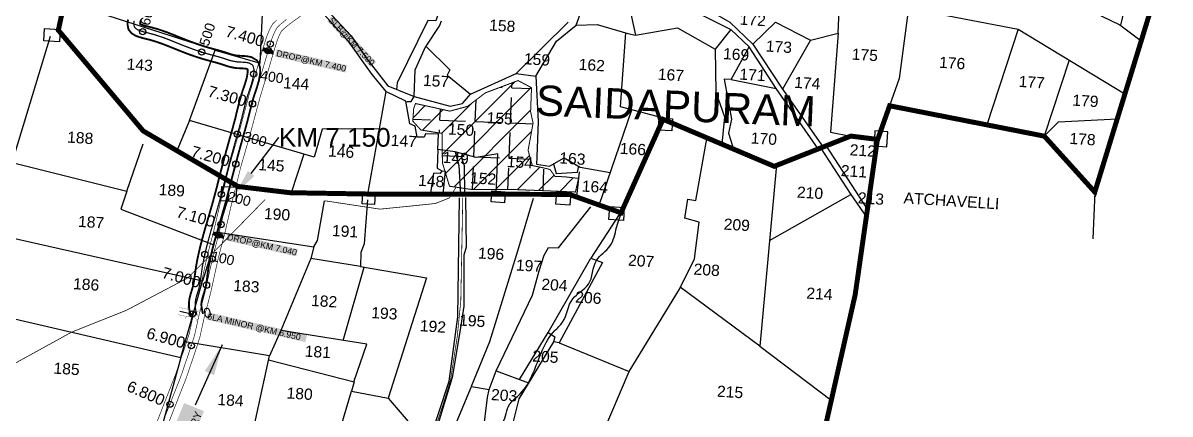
# Model space of a CAD drawing. Header units: inches. Extents: x 198958 to 218693, y 1596361 to 1611769.
# Drawn here: x 204642 to 206483, y 1603920 to 1604549 of the extents above; entities that cross this region are included whole.
import ezdxf
from ezdxf import colors
from ezdxf.entities.mleader import LeaderData, LeaderLine
from ezdxf.enums import TextEntityAlignment as Align
from ezdxf.math import Vec2, Vec3

# ---------------------------------------------------------------- set-up
doc = ezdxf.new("R2010")
doc.units = ezdxf.units.IN
doc.header["$LTSCALE"] = 15
doc.header["$MEASUREMENT"] = 0
doc.header["$PDMODE"] = 32
doc.header["$PDSIZE"] = 10
doc.linetypes.add('ACAD_ISO02W100', pattern=[15, 12, -3])
doc.linetypes.add('HIDDEN2', pattern=[0.1875, 0.125, -0.0625])
for name, color, linetype in [('CANAL1', 7, 'Continuous'), ('CHANAGE', 1, 'Continuous'), ('CSMark', 72, 'Continuous'), ('PLOTS', 7, 'Continuous'), ('PLOTS NO', 7, 'Continuous'), ('RE REMARKS', 7, 'Continuous'), ('ROAD', 1, 'Continuous'), ('ROADS', 1, 'Continuous'), ('STREAMS', 4, 'Continuous'), ('STRUCTURE', 5, 'Continuous'), ('text2', 7, 'Continuous'), ('VILLAGE BOUNDARY STONES', 1, 'Continuous'), ('VILLAGE BOUNDAY', 5, 'Continuous'), ('VILLAGE BOUNDRY', 5, 'Continuous'), ('VILLAGE STONES', 240, 'Continuous')]:
    doc.layers.add(name, color=color, linetype=linetype)
doc.styles.get("Standard").update_dxf_attribs({"font": 'arial.ttf'})
doc.dimstyles.get("Standard").update_dxf_attribs({"dimtxt": 0.18, "dimasz": 0.18, "dimexe": 0.18, "dimexo": 0.0625, "dimgap": 0.09, "dimtad": 0, "dimtih": 1, "dimtoh": 1, "dimdec": 4, "dimzin": 0, "dimdsep": 46, "dimtxsty": 'Standard', "dimcen": 0.09, "dimadec": 0, "dimazin": 0, "dimtfac": 1, "dimtdec": 4, "dimtofl": 0, "dimtmove": 0, "dimatfit": 3, "dimfxl": 1, "dimtolj": 1, "dimtzin": 0, "dimarcsym": 0})
pattern_1 = [(357.6886, (483021.567, 1736095.263), (2.283522, 56.574012), [41.178239, -15.44184]), (87.6886, (483021.567, 1736095.263), (-56.574012, 2.283522), [41.178239, -15.44184])]

# ---------------------------------------------------------------- blocks, each defined once
blk = doc.blocks.new('DROP')
h = blk.add_hatch()
h.set_pattern_fill('ANSI31', color=1, scale=10, angle=45)
h.set_pattern_definition([(90, (-324.4107, -25.7687), (-1.25, 0), [])])
h.paths.add_polyline_path([(-9.9, -4.3), (-13.8, 4.1), (13.8, 4.1), (10.2, -4.3)])
at = {"layer": 'STRUCTURE', "color": 5, "const_width": 0.49}
blk.add_lwpolyline([(-9.9, -4.3), (-13.8, 4.1), (13.8, 4.1), (10.2, -4.3), (-9.9, -4.3)], dxfattribs=at)
at = {"layer": 'STRUCTURE', "color": 5}
blk.add_circle((0, 0), 1.33, dxfattribs=at)
blk = doc.blocks.new('OT')
at = {"layer": 'STRUCTURE', "color": 190}
for points, const_width in [([(769775.2, 1706601.8), (769775.2, 1706597.8), (769769.2, 1706593.8), (769761.8, 1706593.8), (769754.4, 1706593.8), (769748.4, 1706597.8), (769748.4, 1706601.8)], 0.5), ([(769751.4, 1706595.8), (769729.4, 1706595.8)], 0.5), ([(769751.4, 1706579), (769729.4, 1706579)], 0.5), ([(769748.4, 1706573), (769748.4, 1706577), (769754.4, 1706581), (769761.8, 1706581), (769761.8, 1706581), (769761.8, 1706581), (769769.2, 1706581), (769775.2, 1706577), (769775.2, 1706573)], 0.5), ([(769761.8, 1706593.8), (769761.8, 1706581)], 2.5)]:
    blk.add_lwpolyline(points, dxfattribs=dict(at, const_width=const_width))
at = {"layer": 'STRUCTURE', "color": 0}
blk.add_circle((769761.8, 1706587.4), 1.87, dxfattribs=at)
blk.add_leader([(769732.6, 1706587.4), (769753.8, 1706587.4)], dimstyle='Standard', override={"dimasz": 10, "dimgap": 0.09, "dimtad": 0}, dxfattribs=at)

msp = doc.modelspace()

# ---------------------------------------------------------------- hatches: boundary and pattern name
at = {"layer": 'PLOTS NO'}
h = msp.add_hatch(dxfattribs=at)
h.set_pattern_fill('ANGLE', color=256, scale=8.105953, angle=-2.3114)
h.set_pattern_definition(pattern_1)
h.paths.add_polyline_path([(205269.2, 1604411.7), (205272.1, 1604419.2), (205327.3, 1604407), (205355.7, 1604414.7), (205384.1, 1604436.3), (205436.7, 1604456.1), (205458.2, 1604444.5), (205456.7, 1604406.1), (205460.7, 1604387.8), (205452.7, 1604344), (205459.5, 1604319.5), (205475.3, 1604316.3), (205487.9, 1604313.2), (205495.9, 1604302.1), (205511.2, 1604301.5), (205533.6, 1604298.9), (205528.6, 1604277), (205495, 1604278.4), (205431.1, 1604281), (205362, 1604281.1), (205326.6, 1604286.3), (205315.2, 1604324.1), (205314.7, 1604371.1), (205280.7, 1604376.7), (205267.7, 1604391)])
h = msp.add_hatch(dxfattribs=at)
h.set_pattern_fill('ANGLE', color=256, scale=8.105953, angle=-2.3114)
h.set_pattern_definition(pattern_1)
h.paths.add_polyline_path([(205269.2, 1604411.7), (205272.1, 1604419.2), (205327.3, 1604407), (205355.7, 1604414.7), (205384.1, 1604436.3), (205436.7, 1604456.1), (205458.2, 1604444.5), (205456.7, 1604406.1), (205460.7, 1604387.8), (205452.7, 1604344), (205459.5, 1604319.5), (205475.3, 1604316.3), (205487.9, 1604313.2), (205495.9, 1604302.1), (205511.2, 1604301.5), (205533.6, 1604298.9), (205528.6, 1604277), (205495, 1604278.4), (205431.1, 1604281), (205362, 1604281.1), (205326.6, 1604286.3), (205315.2, 1604324.1), (205314.7, 1604371.1), (205280.7, 1604376.7), (205267.7, 1604391)])
at = {"layer": 'ROAD'}
h = msp.add_hatch(dxfattribs=at)
h.set_pattern_fill('ANSI31', color=30, scale=200, angle=0.056305)
h.paths.add_polyline_path([(205269.2, 1604411.7), (205272.1, 1604419.2), (205327.3, 1604407), (205355.7, 1604414.7), (205384.1, 1604436.3), (205436.7, 1604456.1), (205458.2, 1604444.5), (205456.7, 1604406.1), (205460.7, 1604387.8), (205452.7, 1604344), (205459.5, 1604319.5), (205475.3, 1604316.3), (205487.9, 1604313.2), (205495.9, 1604302.1), (205511.2, 1604301.5), (205533.6, 1604298.9), (205528.6, 1604277), (205495, 1604278.4), (205431.1, 1604281), (205362, 1604281.1), (205326.6, 1604286.3), (205315.2, 1604324.1), (205314.7, 1604371.1), (205280.7, 1604376.7), (205267.7, 1604391)])

# ---------------------------------------------------------------- linework, layer by layer
at = {"layer": 'CANAL1', "color": 200, "linetype": 'ByBlock', "ltscale": 40, "const_width": 3}
for points in [[(204911.7, 1604076.6), (204910.4, 1604081.9), (204909.3, 1604087.5), (204908.6, 1604093.4), (204908.5, 1604099.1), (204909.4, 1604105.8), (204910.8, 1604111.5), (204912.4, 1604116.8), (204913.9, 1604121.6), (204914.9, 1604125.2), (204916.2, 1604130.6), (204917, 1604135.2), (204917.6, 1604140), (204918.3, 1604145), (204918.8, 1604148.7), (204919.7, 1604155.3), (204920.6, 1604160.5), (204921.5, 1604165.6), (204922.5, 1604170.7), (204923.6, 1604175.8), (204924.7, 1604180.8), (204925.9, 1604185.9), (204927.1, 1604190.9), (204928.4, 1604195.9), (204929.7, 1604200.9), (204931.1, 1604205.9), (204932.4, 1604210.8), (204933.8, 1604215.8), (204935.2, 1604220.7), (204936.7, 1604225.6), (204938.1, 1604230.5), (204939.5, 1604235.4), (204941, 1604240.3), (204942.4, 1604245.2), (204943.8, 1604250.1), (204945.2, 1604254.9), (204946.6, 1604259.8), (204947.9, 1604264.6), (204949.6, 1604270.9), (204950.5, 1604274.3), (204951.8, 1604279.2), (204953.1, 1604284.1), (204954.3, 1604289), (204955.8, 1604295), (204956.8, 1604298.9), (204958.1, 1604303.8), (204959.3, 1604308.8), (204960.6, 1604313.7), (204961.9, 1604318.7), (204963.2, 1604323.6), (204964.5, 1604328.5), (204965.8, 1604333.4), (204967.2, 1604338.4), (204968.5, 1604343.3), (204969.9, 1604348.2), (204971.2, 1604353.1), (204972.6, 1604358), (204973.9, 1604362.9), (204975.3, 1604367.6), (204976.7, 1604372.7), (204978.1, 1604377.5), (204979.4, 1604382.4), (204980.7, 1604387.2), (204981.9, 1604391.5), (204983.3, 1604397), (204984.5, 1604402), (204985.7, 1604406.9), (204987, 1604412), (204988.2, 1604417), (204989.5, 1604422), (204990.9, 1604427), (204992.3, 1604432), (204993.8, 1604436.9), (204994.9, 1604440.4), (204997, 1604446.4), (204998.5, 1604450.9), (204999.9, 1604455.5), (205001.2, 1604460.1), (205001.8, 1604463), (205002.8, 1604469.7), (205002.8, 1604473.3), (205002.6, 1604474.2), (205001.6, 1604474.8), (204998.9, 1604475.3), (204993.9, 1604475.7), (204985.1, 1604476.1), (204981.6, 1604476.6), (204975.7, 1604477.7), (204970.3, 1604479.2), (204965.3, 1604480.8), (204958.8, 1604483), (204956.1, 1604483.8), (204951.5, 1604485.1), (204946.7, 1604486.4), (204941.7, 1604487.8), (204935.1, 1604489.6), (204931.6, 1604490.6), (204926.5, 1604492.2), (204921.4, 1604493.8), (204916.4, 1604495.5), (204911.5, 1604497.2), (204906.6, 1604499), (204901.8, 1604500.8), (204897, 1604502.7), (204892.3, 1604504.5), (204887, 1604506.7), (204883.2, 1604508.2), (204878.7, 1604510), (204874.3, 1604511.8), (204869.9, 1604513.5), (204865.4, 1604515.2), (204860.9, 1604516.8), (204856.3, 1604518.4), (204851.4, 1604519.9), (204846.4, 1604521.4), (204841.1, 1604522.7), (204835.2, 1604524.2), (204829, 1604525.9), (204822.6, 1604528.3), (204816.4, 1604532.2), (204811.6, 1604538.2), (204809.9, 1604546.9), (204810.9, 1604554.1)], [(204931.1, 1604081.2), (204930, 1604086.1), (204929.1, 1604090.6), (204928.6, 1604094.7), (204928.6, 1604097.9), (204929.1, 1604102.1), (204930.1, 1604106.3), (204931.5, 1604110.8), (204933.1, 1604115.8), (204934.3, 1604120.2), (204935.8, 1604126.7), (204936.7, 1604132.1), (204937.5, 1604137.4), (204938.1, 1604142.4), (204938.6, 1604145.9), (204939.5, 1604152.2), (204940.3, 1604157), (204941.2, 1604161.9), (204942.1, 1604166.7), (204943.1, 1604171.6), (204944.2, 1604176.4), (204945.3, 1604181.2), (204946.5, 1604186.1), (204947.8, 1604190.9), (204949, 1604195.8), (204950.3, 1604200.6), (204951.7, 1604205.5), (204953.1, 1604210.3), (204954.5, 1604215.2), (204955.9, 1604220), (204957.3, 1604224.9), (204958.7, 1604229.8), (204960.2, 1604234.7), (204961.6, 1604239.6), (204963, 1604244.5), (204964.4, 1604249.4), (204965.8, 1604254.4), (204967.2, 1604259.3), (204969, 1604265.7), (204969.9, 1604269.3), (204971.2, 1604274.2), (204972.4, 1604279.2), (204973.7, 1604284.1), (204975.2, 1604290.1), (204976.2, 1604294), (204977.4, 1604298.9), (204978.7, 1604303.8), (204980, 1604308.7), (204981.3, 1604313.6), (204982.5, 1604318.5), (204983.8, 1604323.4), (204985.2, 1604328.2), (204986.5, 1604333.1), (204987.8, 1604338), (204989.1, 1604342.9), (204990.5, 1604347.8), (204991.8, 1604352.7), (204993.2, 1604357.5), (204994.5, 1604362.2), (204995.9, 1604367.3), (204997.3, 1604372.2), (204998.7, 1604377.1), (205000, 1604382.1), (205001.2, 1604386.4), (205002.7, 1604392.1), (205003.9, 1604397.1), (205005.2, 1604402.1), (205006.4, 1604407.1), (205007.6, 1604412), (205008.9, 1604416.9), (205010.2, 1604421.7), (205011.5, 1604426.4), (205012.9, 1604430.9), (205013.9, 1604434.1), (205015.9, 1604440), (205017.5, 1604444.8), (205019.1, 1604449.9), (205020.6, 1604455.4), (205021.5, 1604459.3), (205022.8, 1604468.2), (205022.8, 1604475.5), (205021.1, 1604482.8), (205017.8, 1604488.4), (205008.8, 1604493.8), (205001.5, 1604495.2), (204995.2, 1604495.6), (204986.9, 1604496.1), (204984.8, 1604496.3), (204980.3, 1604497.2), (204976, 1604498.4), (204971.5, 1604499.8), (204964.9, 1604502), (204961.9, 1604502.9), (204956.9, 1604504.4), (204951.9, 1604505.7), (204947, 1604507.1), (204940.5, 1604508.8), (204937.3, 1604509.8), (204932.5, 1604511.2), (204927.7, 1604512.8), (204923, 1604514.4), (204918.2, 1604516.1), (204913.5, 1604517.8), (204908.9, 1604519.5), (204904.3, 1604521.3), (204899.7, 1604523.1), (204894.5, 1604525.2), (204890.7, 1604526.7), (204886.2, 1604528.6), (204881.7, 1604530.4), (204877.1, 1604532.2), (204872.4, 1604534), (204867.5, 1604535.7), (204862.5, 1604537.4), (204857.2, 1604539.1), (204851.7, 1604540.6), (204846, 1604542.1), (204840.2, 1604543.5), (204835.2, 1604544.9), (204831.6, 1604546.3), (204830.2, 1604547.1), (204830.2, 1604547.5), (204830.5, 1604550), (204831.7, 1604554.3)]]:
    msp.add_lwpolyline(points, dxfattribs=at)
at = {"layer": 'CANAL1', "color": 1, "linetype": 'HIDDEN2', "ltscale": 25, "const_width": 2}
msp.add_lwpolyline([(204921.4, 1604078.9), (204920.2, 1604084), (204919.2, 1604089), (204918.6, 1604094), (204918.5, 1604098.5), (204919.3, 1604104), (204920.5, 1604108.9), (204921.9, 1604113.8), (204923.5, 1604118.7), (204924.6, 1604122.7), (204926, 1604128.6), (204926.8, 1604133.7), (204927.5, 1604138.7), (204928.2, 1604143.7), (204928.7, 1604147.3), (204929.6, 1604153.8), (204930.4, 1604158.8), (204931.4, 1604163.7), (204932.3, 1604168.7), (204933.4, 1604173.7), (204934.5, 1604178.6), (204935.6, 1604183.6), (204936.8, 1604188.5), (204938.1, 1604193.4), (204939.4, 1604198.3), (204940.7, 1604203.2), (204942.1, 1604208.1), (204943.4, 1604213), (204944.8, 1604217.9), (204946.3, 1604222.8), (204947.7, 1604227.7), (204949.1, 1604232.6), (204950.6, 1604237.5), (204952, 1604242.4), (204953.4, 1604247.3), (204954.8, 1604252.2), (204956.2, 1604257.1), (204957.6, 1604262), (204959.3, 1604268.3), (204960.2, 1604271.8), (204961.5, 1604276.7), (204962.7, 1604281.7), (204964, 1604286.6), (204965.5, 1604292.6), (204966.5, 1604296.4), (204967.7, 1604301.3), (204969, 1604306.3), (204970.3, 1604311.2), (204971.6, 1604316.1), (204972.9, 1604321), (204974.2, 1604325.9), (204975.5, 1604330.8), (204976.8, 1604335.8), (204978.2, 1604340.7), (204979.5, 1604345.6), (204980.9, 1604350.4), (204982.2, 1604355.3), (204983.6, 1604360.2), (204984.9, 1604364.9), (204986.3, 1604370), (204987.7, 1604374.9), (204989, 1604379.7), (204990.4, 1604384.7), (204991.5, 1604389), (204993, 1604394.6), (204994.2, 1604399.5), (204995.4, 1604404.5), (204996.7, 1604409.5), (204997.9, 1604414.5), (204999.2, 1604419.4), (205000.5, 1604424.3), (205001.9, 1604429.2), (205003.3, 1604433.9), (205004.4, 1604437.2), (205006.4, 1604443.2), (205008, 1604447.9), (205009.5, 1604452.7), (205010.9, 1604457.8), (205011.6, 1604461.2), (205012.8, 1604468.9), (205012.8, 1604474.4), (205011.7, 1604479), (205010.5, 1604481.1), (205005.2, 1604484.3), (205000.2, 1604485.3), (204994.6, 1604485.6), (204986, 1604486.1), (204983.2, 1604486.5), (204978, 1604487.5), (204973.1, 1604488.8), (204968.4, 1604490.3), (204961.8, 1604492.5), (204959, 1604493.4), (204954.2, 1604494.8), (204949.3, 1604496.1), (204944.3, 1604497.4), (204937.8, 1604499.2), (204934.4, 1604500.2), (204929.5, 1604501.7), (204924.6, 1604503.3), (204919.7, 1604504.9), (204914.9, 1604506.6), (204910.1, 1604508.4), (204905.3, 1604510.2), (204900.6, 1604512), (204896, 1604513.8), (204890.7, 1604515.9), (204886.9, 1604517.5), (204882.4, 1604519.3), (204878, 1604521.1), (204873.5, 1604522.8), (204868.9, 1604524.6), (204864.2, 1604526.3), (204859.4, 1604527.9), (204854.3, 1604529.5), (204849, 1604531), (204843.6, 1604532.4), (204837.7, 1604533.8), (204832.1, 1604535.4), (204827.1, 1604537.3), (204823.2, 1604539.8), (204821, 1604542.5), (204820, 1604547.2), (204820.7, 1604552.1)], dxfattribs=at)
at = {"layer": 'CANAL1', "color": 200, "const_width": 1}
for points in [[(204847.5, 1603882), (204865.7, 1603929.3), (204886.9, 1603983.3), (204900.8, 1604024), (204908.9, 1604048.9), (204916.2, 1604082.5), (204925.7, 1604118.4), (204937.3, 1604171.3), (204938.1, 1604175.2), (204948.2, 1604213.5), (204959.3, 1604261.5), (204974.7, 1604323.3), (204987.9, 1604368.8), (205005.3, 1604433.9), (205018.2, 1604476.3), (205027, 1604506.6), (205028.9, 1604512.8), (205033.8, 1604528.1), (205038, 1604538.3), (205043.1, 1604547.2), (205049.6, 1604553.3)], [(204864.3, 1603875.6), (204882.4, 1603922.8), (204903.8, 1603977.1), (204917.9, 1604018.3), (204926.2, 1604044.2), (204933.7, 1604078.3), (204943.2, 1604114.1), (204954.9, 1604167.5), (204955.6, 1604170.9), (204965.7, 1604209.1), (204976.8, 1604257.3), (204992.1, 1604318.6), (205005.2, 1604364), (205022.6, 1604428.9), (205035.4, 1604471.2), (205044.3, 1604501.5), (205046.1, 1604507.5), (205050.7, 1604521.9), (205054.2, 1604530.3), (205057.4, 1604535.9), (205061.5, 1604539.8), (205070.6, 1604547.3), (205091.7, 1604562.7)]]:
    msp.add_lwpolyline(points, dxfattribs=at)
at = {"layer": 'CANAL1', "color": 1, "linetype": 'HIDDEN2', "ltscale": 4, "const_width": 1}
msp.add_lwpolyline([(204855.9, 1603878.8), (204874, 1603926), (204895.4, 1603980.2), (204909.3, 1604021.1), (204917.5, 1604046.6), (204925, 1604080.4), (204934.4, 1604116.2), (204946.1, 1604169.4), (204946.9, 1604173), (204956.9, 1604211.3), (204968.1, 1604259.4), (204983.4, 1604321), (204996.5, 1604366.4), (205013.9, 1604431.4), (205026.8, 1604473.7), (205035.7, 1604504), (205037.5, 1604510.2), (205042.2, 1604525), (205046.1, 1604534.3), (205050.2, 1604541.5), (205055.5, 1604546.5), (205065, 1604554.4)], dxfattribs=at)
at = {"layer": 'CHANAGE'}
for p in [(204834.5, 1604534.7), (204928.8, 1604501.9), (205012.4, 1604466.5), (204986.3, 1604370), (204960.6, 1604273.4), (204934.1, 1604177)]:
    msp.add_point(p, dxfattribs=at)
at = {"layer": 'PLOTS'}
for points in [[(205397.8, 1605816), (205398.4, 1605742.2), (205403.6, 1605728.7), (205398.9, 1605612.4), (205396.9, 1605509.4), (205399.3, 1605498.6), (205395.2, 1605396.2), (205386.7, 1605339.8), (205376, 1605274.5), (205357.6, 1605115.7), (205343.9, 1604989.1), (205339.5, 1604940.6), (205332.2, 1604758.1), (205336.7, 1604713.6), (205333.7, 1604638.3), (205319.9, 1604597.3), (205304.6, 1604552), (205292, 1604552.5), (205242.7, 1604452.7), (205241.8, 1604441.7)], [(204643.8, 1604908), (204684, 1604893.5), (204722, 1604907.8), (204787.7, 1604898.7), (204816.6, 1604897.5), (204880.6, 1604873.2), (204907.9, 1604865.2), (205019.9, 1604746.2), (205033.9, 1604722), (205053.9, 1604675.6), (205078.5, 1604628.7), (205106, 1604584.1), (205163.5, 1604519.8), (205202, 1604465.8), (205224.6, 1604438.5), (205194.9, 1604273.8)], [(205529.7, 1604545), (205541.3, 1604576.1), (205600.9, 1604612.7), (205676.4, 1604664.9), (205692.6, 1604676.1), (205761, 1604697.9), (205857.7, 1604743.1), (205890.5, 1604758.4), (205990.4, 1604788.7), (206014.5, 1604798.4), (206080.1, 1604795.8), (206117.4, 1604800.5), (206121.2, 1604770.9), (206019.9, 1604777.8), (206013, 1604745.2), (205961.2, 1604730.8), (205880.9, 1604713.2), (205801, 1604671.3), (205780, 1604651.9), (205725, 1604622.1), (205676.4, 1604664.9)], [(204950.7, 1604504.7), (205022.8, 1604484.1), (205033.9, 1604722)], [(206166.2, 1604690.7), (206165.7, 1604678.2), (206249.2, 1604667), (206253.7, 1604649.9), (206308, 1604647.7), (206334.2, 1604578.1), (206402.3, 1604545.9), (206436.4, 1604520)], [(206424.8, 1604638), (206403.1, 1604545.3)], [(205106.6, 1604595), (205168.9, 1604528), (205193.8, 1604491.1), (205227.5, 1604447.5), (205244.9, 1604440.4), (205269.8, 1604430.6), (205271.5, 1604473.2), (205288.7, 1604511.5), (205327.2, 1604473.4), (205322.8, 1604464.5), (205360.3, 1604434.1), (205433.7, 1604467.5), (205516.9, 1604550.1)], [(205568.3, 1604592.7), (205614.6, 1604575.8), (205624.8, 1604528.8)], [(205571.1, 1604594.4), (205679.1, 1604587.8), (205777.7, 1604538.1), (205752.6, 1604506.4)], [(205950.4, 1604532.1), (205953, 1604594.8), (206003.8, 1604601.4), (206063.1, 1604572.3), (206047.8, 1604459.3), (206032.7, 1604415.6)], [(204909.3, 1604392), (204950.7, 1604504.7), (204709, 1604582.8)], [(205713, 1604586.9), (205776.6, 1604549.7), (205813.1, 1604514.5), (205859.6, 1604444), (205925.9, 1604349.3)], [(206063.1, 1604572.3), (206239, 1604538.6), (206188.9, 1604384.9)], [(205313.2, 1604551.6), (205310.5, 1604544.3), (205288.7, 1604511.5)], [(205433.7, 1604467.5), (205465.3, 1604463.2), (205498.1, 1604519.2), (205529.7, 1604545), (205563.3, 1604546.3), (205612.8, 1604531.8), (205624.8, 1604528.8), (205692.6, 1604541), (205752.6, 1604506.4), (205753.8, 1604437.7), (205767.9, 1604397.9), (205763.6, 1604353.9)], [(205918.3, 1604346.3), (205850.5, 1604443.2), (205807.6, 1604510.3), (205777.7, 1604538.1)], [(205813.1, 1604514.5), (205849.4, 1604550.1), (205906, 1604520.8), (205860.9, 1604442.1)], [(206239, 1604538.6), (206410.3, 1604434.9)], [(204332, 1603378.5), (204454.3, 1603777.1), (204479.7, 1603860.1), (204610.6, 1604324.8), (204624.7, 1604324.5), (204686.5, 1604527.5)], [(205670, 1604395.8), (205600.8, 1604413.8), (205609.5, 1604532.8)], [(205906, 1604520.8), (205950.4, 1604532.1), (205938.1, 1604373), (205970.4, 1604366.9)], [(205778.4, 1604458), (205807.6, 1604510.3)], [(206320.9, 1604489), (206280.9, 1604366.8)], [(205465.3, 1604463.2), (205468.9, 1604390.1), (205466.7, 1604333.5), (205466.2, 1604321.6), (205486.9, 1604318.7), (205510.8, 1604331.8), (205536.5, 1604317.1), (205584.6, 1604308.2)], [(205778.4, 1604458), (205767.2, 1604458.5), (205778.8, 1604394.2), (205774, 1604371.4), (205783.5, 1604342.9)], [(205778.4, 1604458), (205850.5, 1604443.2)], [(205401.4, 1604273.4), (205404, 1604338.2), (205369.5, 1604332.6), (205335.7, 1604341.8), (205308, 1604345.1), (205309, 1604369.9), (205287.9, 1604370.7), (205285.8, 1604365), (205274.8, 1604365.4), (205271.4, 1604383), (205262.8, 1604386.7), (205256.8, 1604423.1), (205224.6, 1604438.5)], [(205258.1, 1604422.5), (205264.9, 1604422.2), (205269.8, 1604430.6)], [(205269.8, 1604430.6), (205327.9, 1604414.9), (205347.5, 1604419.5), (205360.3, 1604434.1)], [(205566.8, 1604256), (205618.9, 1604409.1)], [(205213.8, 1604378.7), (205122.1, 1604378.2), (205109.4, 1604332.9), (204909.3, 1604392), (204889.3, 1604343.4)], [(206280.9, 1604366.8), (206303.5, 1604389.9), (206398, 1604394.8)], [(204624.7, 1604324.5), (204809, 1604278.5), (204835, 1604354.6)], [(205264.4, 1603012.7), (205246, 1603046.9), (205249.9, 1603163.8), (205300.4, 1603289.5), (205316.7, 1603362.1), (205350.4, 1603472.2), (205387.3, 1603542.5), (205487.5, 1603666.7), (205525.4, 1603779.2), (205571.4, 1603886.8), (205615, 1603988.9), (205695.4, 1604121), (205719.7, 1604169.5), (205727.2, 1604228.6), (205704.4, 1604235.2), (205708.8, 1604265.3), (205721.8, 1604263.4), (205739.8, 1604365.5)], [(205997.4, 1604249.3), (205978.7, 1604278.3), (205930.9, 1604351.8)], [(205093, 1604337.7), (205072.8, 1604275.9)], [(205308, 1604345.1), (205306.8, 1604315.3), (205314.2, 1604310.9), (205311.6, 1604306.7), (205300.8, 1604307.1), (205296.1, 1604275.9)], [(205335.7, 1604341.8), (205341.8, 1604319.5), (205344.2, 1604273.5)], [(205351.4, 1604273.3), (205350.6, 1604319.2), (205346.9, 1604329.6), (205347.3, 1604339)], [(205921.6, 1604348.2), (205970.5, 1604273)], [(205493.5, 1604322.4), (205497.9, 1604306.9), (205532.2, 1604309), (205534.2, 1604318.4)], [(205851.3, 1604320.7), (205824.7, 1604029.2), (205696.9, 1604124)], [(205314.2, 1604310.9), (205319.4, 1604310.7), (205316.1, 1604273.6)], [(205534.8, 1604309.2), (205530.1, 1604269.2)], [(204809, 1604278.5), (204799.1, 1604249.5), (204948.5, 1604192.4), (204973.4, 1604273.2)], [(204954.7, 1604212.5), (205108.8, 1604189.1), (205114.8, 1604199.2), (205126.2, 1604263)], [(205195.3, 1604264.7), (205189.7, 1604193.6), (205184.2, 1604179.9), (205183.8, 1604157.5), (205104.1, 1604170.4)], [(205292.6, 1603870.6), (205326, 1603972.9), (205340.1, 1604076.4), (205342.4, 1604267.8)], [(205352.1, 1604268), (205353.1, 1604188.5), (205349.6, 1604175.5), (205349.4, 1604093.6), (205343.4, 1604052.3), (205331, 1603978.8), (205297.2, 1603868.2)], [(205362.1, 1603965.1), (205391.2, 1604037), (205436.1, 1604182.5), (205461.3, 1604267.3)], [(205840.2, 1604198.9), (205970.5, 1604273), (205995.6, 1604236.8)], [(205307.4, 1603428.6), (205298.1, 1603519.4), (205283.6, 1603564.7), (205247, 1603578.9), (205276, 1603635.4), (205317.4, 1603715), (205345.2, 1603780.7), (205369.5, 1603836.5), (205376.8, 1603857.3), (205380.4, 1603890.3), (205387.4, 1603947), (205390.5, 1603959.7), (205401.4, 1603989.5), (205459.5, 1604111.5), (205470.4, 1604150.3), (205478.5, 1604175.3), (205485.3, 1604188.1), (205501.3, 1604187.6), (205553.2, 1604253.3)], [(205599, 1604240.8), (205553.1, 1604170.7), (205572.2, 1604163.8), (205502.3, 1604034.7), (205493.2, 1604036.5), (205452.6, 1603969.2), (205437.9, 1603944.7), (205422.5, 1603882.4), (205404.8, 1603825.1), (205384, 1603766.9), (205366.3, 1603734.9), (205487.5, 1603666.7)], [(204948.5, 1604192.4), (204930.4, 1604134), (204579, 1604212.8)], [(205108.8, 1604189.1), (205104.1, 1604170.4), (205055.8, 1604054.7), (205037.7, 1604013.6), (204902.7, 1604036.2)], [(205484.8, 1604051.1), (205553.1, 1604170.7)], [(205156.1, 1604038.5), (205189.8, 1604156.4)], [(205183.8, 1604157.5), (205289.7, 1604139.2), (205228.2, 1603945.8)], [(204545.2, 1604092.4), (204895.7, 1604011.3), (204930.4, 1604134)], [(205173.2, 1603971.9), (205193.8, 1604032.4), (205055.8, 1604054.7)], [(205438.8, 1603975.7), (205484.8, 1604051.1), (205495.4, 1604044.5), (205493.2, 1604036.5)], [(205502.3, 1604034.7), (205615, 1603988.9)], [(205824.7, 1604029.2), (205939.2, 1603942.5)], [(204895.7, 1604011.3), (204834.7, 1603788.2), (204797.7, 1603766.7), (204472.9, 1603837.9)], [(204834.7, 1603788.2), (204998.4, 1603831.6), (205037.7, 1604013.6)], [(205036.4, 1604007.5), (205173.6, 1603971.8), (205169.3, 1603956.8)], [(205401.4, 1603989.5), (205453.3, 1603970.4)], [(205325, 1603876.1), (205362, 1603964.8), (205390.5, 1603959.7)], [(204998.4, 1603831.6), (205106.7, 1603809.6), (205122.2, 1603889.8), (205148.2, 1603884.8), (205169.3, 1603956.8), (205228.2, 1603945.8), (205292.6, 1603870.6), (205229.3, 1603737.5), (205234.2, 1603736.7)]]:
    msp.add_lwpolyline(points, dxfattribs=at)
at = {"layer": 'ROAD', "color": 30, "const_width": 1.62}
msp.add_lwpolyline([(205269.2, 1604411.7), (205272.1, 1604419.2), (205327.3, 1604407), (205355.7, 1604414.7), (205384.1, 1604436.3), (205436.7, 1604456.1), (205458.2, 1604444.5), (205456.7, 1604406.1), (205460.7, 1604387.8), (205452.7, 1604344), (205459.5, 1604319.5), (205475.3, 1604316.3), (205487.9, 1604313.2), (205495.9, 1604302.1), (205511.2, 1604301.5), (205533.6, 1604298.9), (205528.6, 1604277), (205495, 1604278.4), (205431.1, 1604281), (205362, 1604281.1), (205326.6, 1604286.3), (205315.2, 1604324.1), (205314.7, 1604371.1), (205280.7, 1604376.7), (205267.7, 1604391)], close=True, dxfattribs=at)
at = {"layer": 'ROADS', "const_width": 1.19}
for points in [[(205126.2, 1604263), (205215.1, 1604249.5), (205258.8, 1604253.9), (205286, 1604256.7), (205304, 1604258.6), (205326.2, 1604267.5), (205337.5, 1604285.2)], [(203544.6, 1603338.3), (203629.1, 1603377.9), (203671, 1603397.6), (203729.6, 1603425.9), (203774.4, 1603474.5), (203803.7, 1603511), (203846.7, 1603546.9), (203912.9, 1603602.3), (203967.5, 1603623.7), (204048.3, 1603654.7), (204092.3, 1603684.2), (204131, 1603721.7), (204226.4, 1603769.4), (204325.5, 1603819), (204436.4, 1603903.9), (204616.1, 1603994.4), (204720.4, 1604051.9), (204808.3, 1604087), (204907.1, 1604139.2), (204976.4, 1604209.2), (205030.6, 1604264.8)], [(205347.9, 1604267.9), (205344.7, 1604101.5), (205339, 1604044.6), (205328.2, 1603974.4), (205320.7, 1603949.9), (205317, 1603938), (205293.4, 1603867.1), (205232.8, 1603739.3), (205209.3, 1603678.4), (205192.8, 1603590.1), (205150.3, 1603496.2), (205068, 1603314.6), (205059.7, 1603262), (205044, 1603157.7), (205027.9, 1603064.3)]]:
    msp.add_lwpolyline(points, dxfattribs=at)
at = {"layer": 'STREAMS'}
msp.add_spline([(205496.1, 1602391.8), (205468.9, 1602385.7), (205436.4, 1602366.4), (205405.4, 1602362.1), (205379.9, 1602347.5), (205330.7, 1602330.6), (205304.3, 1602304.9), (205268.4, 1602283.7), (205235.2, 1602244.4), (205224.9, 1602233.4), (205202, 1602220.8), (205187, 1602197), (205175.2, 1602185.7), (205067.4, 1602182.9), (204893.4, 1602230.8), (204872.7, 1602252.3), (204863.3, 1602284.8), (204854.8, 1602308), (204851.7, 1602319.6), (204831.7, 1602400.6), (204830.4, 1602415), (204824.9, 1602430.5), (204824.5, 1602452.4), (204818.8, 1602468.1), (204813.1, 1602500.4), (204805, 1602506.3), (204762.4, 1602523), (204751.7, 1602529.3), (204712.4, 1602553.9), (204690.9, 1602579.2), (204679.1, 1602587.1), (204671.5, 1602590.2), (204673.3, 1602641.6), (204680.7, 1602668.6), (204696.6, 1602693.7), (204703.3, 1602709.2), (204712.6, 1602724.2), (204719.3, 1602747.8), (204725.7, 1602765.1), (204734, 1602833.7), (204727.5, 1602894.7), (204724.8, 1602908.7), (204742.6, 1602926.1), (204763.5, 1602947.9), (204760.9, 1602974.7), (204776.8, 1602988.4), (204798.1, 1603024.7), (204827.1, 1603051.3), (204834, 1603070.7), (204855.4, 1603131.8), (204882.6, 1603182.1), (204923.6, 1603242.8), (204930.1, 1603255.8), (204976.9, 1603299.4), (205010.6, 1603306.8), (205052.6, 1603305.4), (205087, 1603301.9), (205145.2, 1603314), (205168.8, 1603330.4), (205206.8, 1603362.3), (205222.2, 1603380.8), (205232.8, 1603427), (205244.1, 1603447.6), (205252.7, 1603470), (205262.4, 1603479.4), (205266.3, 1603498), (205281.7, 1603546.4), (205310.9, 1603576.5), (205335.7, 1603625.3), (205344.3, 1603653.8), (205365, 1603686.4), (205376.7, 1603719.3), (205391.1, 1603743.9), (205394.9, 1603763.1), (205408.9, 1603806.1), (205407.7, 1603822.3), (205414.8, 1603839), (205409.5, 1603876), (205406.6, 1603893.6), (205412.4, 1603905.9), (205423.1, 1603935.9), (205440, 1603952.8), (205460.9, 1603986.4), (205495.3, 1604054.1), (205507.8, 1604067.7), (205524.3, 1604105.4), (205549.5, 1604128.8), (205562.6, 1604167.2), (205584.1, 1604190.2), (205594.7, 1604220.1), (205614.3, 1604270.7)], degree=3, dxfattribs=at)
at = {"layer": 'text2', "color": 2, "linetype": 'Continuous'}
for p in [(205039, 1604514.8), (205010.5, 1604418.7), (204983.8, 1604322.2), (204960.1, 1604224.8), (204936.8, 1604127.4), (204912.3, 1604030.3), (204878, 1603936.1)]:
    msp.add_point(p, dxfattribs=at)
at = {"layer": 'text2', "color": 3}
for p in [(205035.7, 1604504), (204956.1, 1604208.1), (204946.1, 1604169.4), (204914, 1604081, 158)]:
    msp.add_point(p, dxfattribs=at)
at = {"layer": 'VILLAGE BOUNDARY STONES'}
for points in [[(204676.9, 1604539.9), (204701.9, 1604538.3), (204700.7, 1604518.1), (204675.7, 1604519.7)], [(205663.2, 1604396.2), (205684.6, 1604394.8), (205683.3, 1604375.3), (205661.9, 1604376.6)], [(206029.9, 1604373.8), (206009.2, 1604375.1), (206007.7, 1604351.1), (206028.3, 1604349.8)], [(204961.2, 1604286.1), (204985.1, 1604284.6), (204983.6, 1604261.3), (204959.8, 1604262.8)], [(205187.6, 1604277), (205207.3, 1604275.7), (205206.1, 1604256.8), (205186.4, 1604258)], [(205394.6, 1604278.9), (205416.1, 1604277.5), (205415, 1604259.8), (205393.5, 1604261.1)], [(205498.7, 1604277.9), (205521.1, 1604276.4), (205519.8, 1604255.9), (205497.4, 1604257.3)], [(205583.6, 1604253.7), (205606.8, 1604252.2), (205605.5, 1604231.2), (205582.3, 1604232.7)]]:
    msp.add_lwpolyline(points, close=True, dxfattribs=at)
at = {"layer": 'VILLAGE BOUNDAY', "linetype": 'ACAD_ISO02W100', "ltscale": 0.2, "const_width": 8}
for points in [[(206478.6, 1604657.7), (206361.9, 1604277), (206280.9, 1604366.8), (206032.7, 1604415.6), (206013.6, 1604361.5), (205970.4, 1604366.9), (205847.6, 1604318.3), (205669.2, 1604393.9), (205601.8, 1604243.6), (205518.9, 1604273.2), (205194.9, 1604273.8), (205070.7, 1604275.9), (204987.3, 1604285.9), (204835.2, 1604375.1), (204699, 1604537), (204711.1, 1604592.6)], [(205270.1, 1601469.7), (205315.9, 1601679.7), (205437.5, 1602144.3), (205465.8, 1602265.1), (205501.1, 1602412.9), (205551.2, 1602636.9), (205643, 1602956.8), (205764.4, 1603365.2), (205811.4, 1603536.2), (205906.7, 1603798.7), (205977.5, 1604112.2), (206013.1, 1604361.5)]]:
    msp.add_lwpolyline(points, dxfattribs=at)
at = {"layer": 'VILLAGE BOUNDRY'}
msp.add_lwpolyline([(206361.9, 1604277), (206358.9, 1604201.6)], dxfattribs=at)

# ---------------------------------------------------------------- block references
at = {"xscale": 0.7, "yscale": 0.7, "zscale": 0.7, "rotation": 160.8737763901753}
for p in [(205035.7, 1604504), (204956.1, 1604208.1)]:
    msp.add_blockref('DROP', p, dxfattribs=at)
at = {"layer": 'STRUCTURE', "color": 0, "xscale": 0.7, "yscale": 0.7, "zscale": 0.7, "rotation": 347.8787535401943}
msp.add_blockref('OT', (-572752, 549248, 158), dxfattribs=at)

# ---------------------------------------------------------------- texts
at = {"layer": 'CHANAGE'}
for s, rotation, p in [('600', 74.6451, (204837.4, 1604545.3)), ('500', 72.0958, (204932.2, 1604512.4)), ('400', 351.5539, (205023.3, 1604464.9)), ('300', 344.2919, (204996.9, 1604367.1)), ('200', 345.4965, (204971.3, 1604270.7)), ('100', 347.4587, (204944.8, 1604174.6)), ('0', 13.3271, (204932.1, 1604081.5))]:
    msp.add_text(s, height=16, rotation=rotation, dxfattribs=at).set_placement(p, align=Align.MIDDLE_LEFT)
at = {"layer": 'CSMark', "color": 1}
for s, rotation, p in [('7.400', 344.2231, (204968.2, 1604535.8)), ('7.300', 344.2231, (204939.8, 1604439.7)), ('7.200', 344.2231, (204913, 1604343.1)), ('7.100', 344.2231, (204889.3, 1604245.8)), ('7.000', 344.2231, (204866.1, 1604148.3)), ('6.900', 344.2231, (204841.5, 1604051.2)), ('6.800', 336.4703, (204810.8, 1603966.4))]:
    msp.add_text(s, height=18, rotation=rotation, dxfattribs=at).set_placement(p, align=Align.MIDDLE_LEFT)
at = {"layer": 'PLOTS NO'}
for s, p in [('158', (205389.8, 1604536.5)), ('172', (205791.7, 1604546)), ('173', (205833.6, 1604502.8)), ('159', (205445.5, 1604482.4)), ('169', (205765, 1604490.6)), ('175', (205971.5, 1604489.8)), ('143', (204808.2, 1604473.8)), ('162', (205533.4, 1604473.4)), ('176', (206111.7, 1604476.7)), ('144', (205059.2, 1604443.7)), ('157', (205283.6, 1604447.8)), ('167', (205660.4, 1604457.6)), ('171', (205791.3, 1604457.7)), ('174', (205879.2, 1604444.5)), ('177', (206239.3, 1604446)), ('179', (206325.4, 1604415.9)), ('155', (205385.7, 1604387.8)), ('150', (205323.7, 1604369.6)), ('188', (204712.7, 1604356.5)), ('147', (205231.8, 1604351.4)), ('170', (205809.5, 1604355.1)), ('178', (206320.8, 1604354.4)), ('146', (205131.3, 1604334.2)), ('166', (205599.4, 1604338.5)), ('212', (205968.3, 1604336.1)), ('149', (205315.2, 1604324.1)), ('154', (205418.1, 1604317.3)), ('163', (205502.3, 1604323.1)), ('145', (205019.4, 1604312.3)), ('211', (205954, 1604302.7)), ('148', (205275.8, 1604287.1)), ('152', (205359.1, 1604291.1)), ('164', (205538.4, 1604277.8)), ('189', (204859.6, 1604272.2)), ('210', (205883.6, 1604268.1)), ('213', (205981.3, 1604258.9)), ('ATCHAVELLI', (206054.7, 1604258.8)), ('190', (205028.5, 1604233.7)), ('187', (204730.2, 1604221.1)), ('191', (205137.6, 1604206.4)), ('209', (205766.1, 1604216.7)), ('196', (205371.8, 1604170.3)), ('197', (205432.7, 1604151)), ('207', (205612.6, 1604158.7)), ('208', (205717.8, 1604144.4)), ('186', (204722.2, 1604121)), ('183', (204979.2, 1604118)), ('204', (205473.5, 1604120.1)), ('182', (205104.1, 1604094)), ('206', (205527.9, 1604099.6)), ('214', (205898.7, 1604105.8)), ('193', (205200.6, 1604074.5)), ('195', (205341.6, 1604062.5)), ('192', (205278.6, 1604053.4)), ('181', (205093.9, 1604012.6)), ('205', (205459, 1604004.8)), ('185', (204690.8, 1603985.3)), ('180', (205064.7, 1603945.4)), ('215', (205755.3, 1603948.2)), ('184', (204953.8, 1603934.9)), ('203', (205392.8, 1603942.8))]:
    msp.add_text(s, height=18, rotation=356.3896, dxfattribs=at).set_placement(p)
at = {"layer": 'ROAD', "color": 30}
msp.add_text('SAIDAPURAM', height=48.64, rotation=357.6886, dxfattribs=at).set_placement((205464.3, 1604400.2))
at = {"layer": 'STRUCTURE', "color": 5, "attachment_point": 1, "bg_fill": 1, "box_fill_scale": 1.1, "bg_fill_color": 7, "bg_fill_true_color": 16777215, "bg_fill_transparency": 0}
for s, insert, char_height, width, rotation in [('SLB@KM 7.500', (205139.1, 1604558.8), 10, 99.814, 313.2616), ('DROP@KM 7.400', (205050.2, 1604505.3), 10, 113.77, 347.0809), ('DROP@KM 7.040', (204971.3, 1604210), 10, 113.77, 347.0809), ('6LA MINOR @KM 6.950', (204939.7, 1604082.7), 10, 161.252, 347.0809), ('{\\C1;PALURU DISTRIBUTORY }', (204852.9, 1603817.9), 12, 128.083, 67.6845)]:
    msp.add_mtext(s, dxfattribs=dict(at, insert=insert, char_height=char_height, width=width, rotation=rotation))

# ---------------------------------------------------------------- leaders
at = {"layer": 'RE REMARKS', "color": 1}
msp.add_leader([(204961.9, 1604031.7), (204918.5, 1603934.6)], dimstyle='Standard', override={"dimasz": 50}, dxfattribs=at)
at = {"layer": 'VILLAGE STONES', "color": 1}
ml = msp.add_multileader_mtext('Standard', dxfattribs=at)
ml.set_content('KM 7.150', color=1)
ml.set_leader_properties()
ml.build(insert=Vec2(0, 0))
ml.multileader.update_dxf_attribs({"dogleg_length": 0.36, "arrow_head_size": 40})
ctx = ml.context
ctx.base_point, ctx.char_height, ctx.arrow_head_size, ctx.landing_gap_size, ctx.plane_origin = Vec3(205052.7, 1604364.6), 30, 40, 0.09, Vec3(204711.4, 1604453.2)
notes = []
notes.append((ctx, [(0, (1, 1, 0), (205052.7, 1604364.6), (1, 0), 1.396927018504357e-11, [(0, [(204984, 1604275.2)], 0, [])])]))
ctx.mtext.insert, ctx.mtext.flow_direction = Vec3(205052.8, 1604379.9), 5
for ctx, leaders in notes:
    for number, flags, end, landing, length, lines in leaders:
        leader = LeaderData()
        leader.index, (leader.has_last_leader_line, leader.has_dogleg_vector, leader.attachment_direction) = number, flags
        leader.last_leader_point, leader.dogleg_vector, leader.dogleg_length = Vec3(end), Vec3(landing), length
        for number, points, colour, breaks in lines:
            line = LeaderLine()
            line.index, line.vertices, line.color, line.breaks = number, Vec3.list(points), colors.encode_raw_color(colour), breaks
            leader.lines.append(line)
        ctx.leaders.append(leader)

doc.saveas('drawing.dxf')
